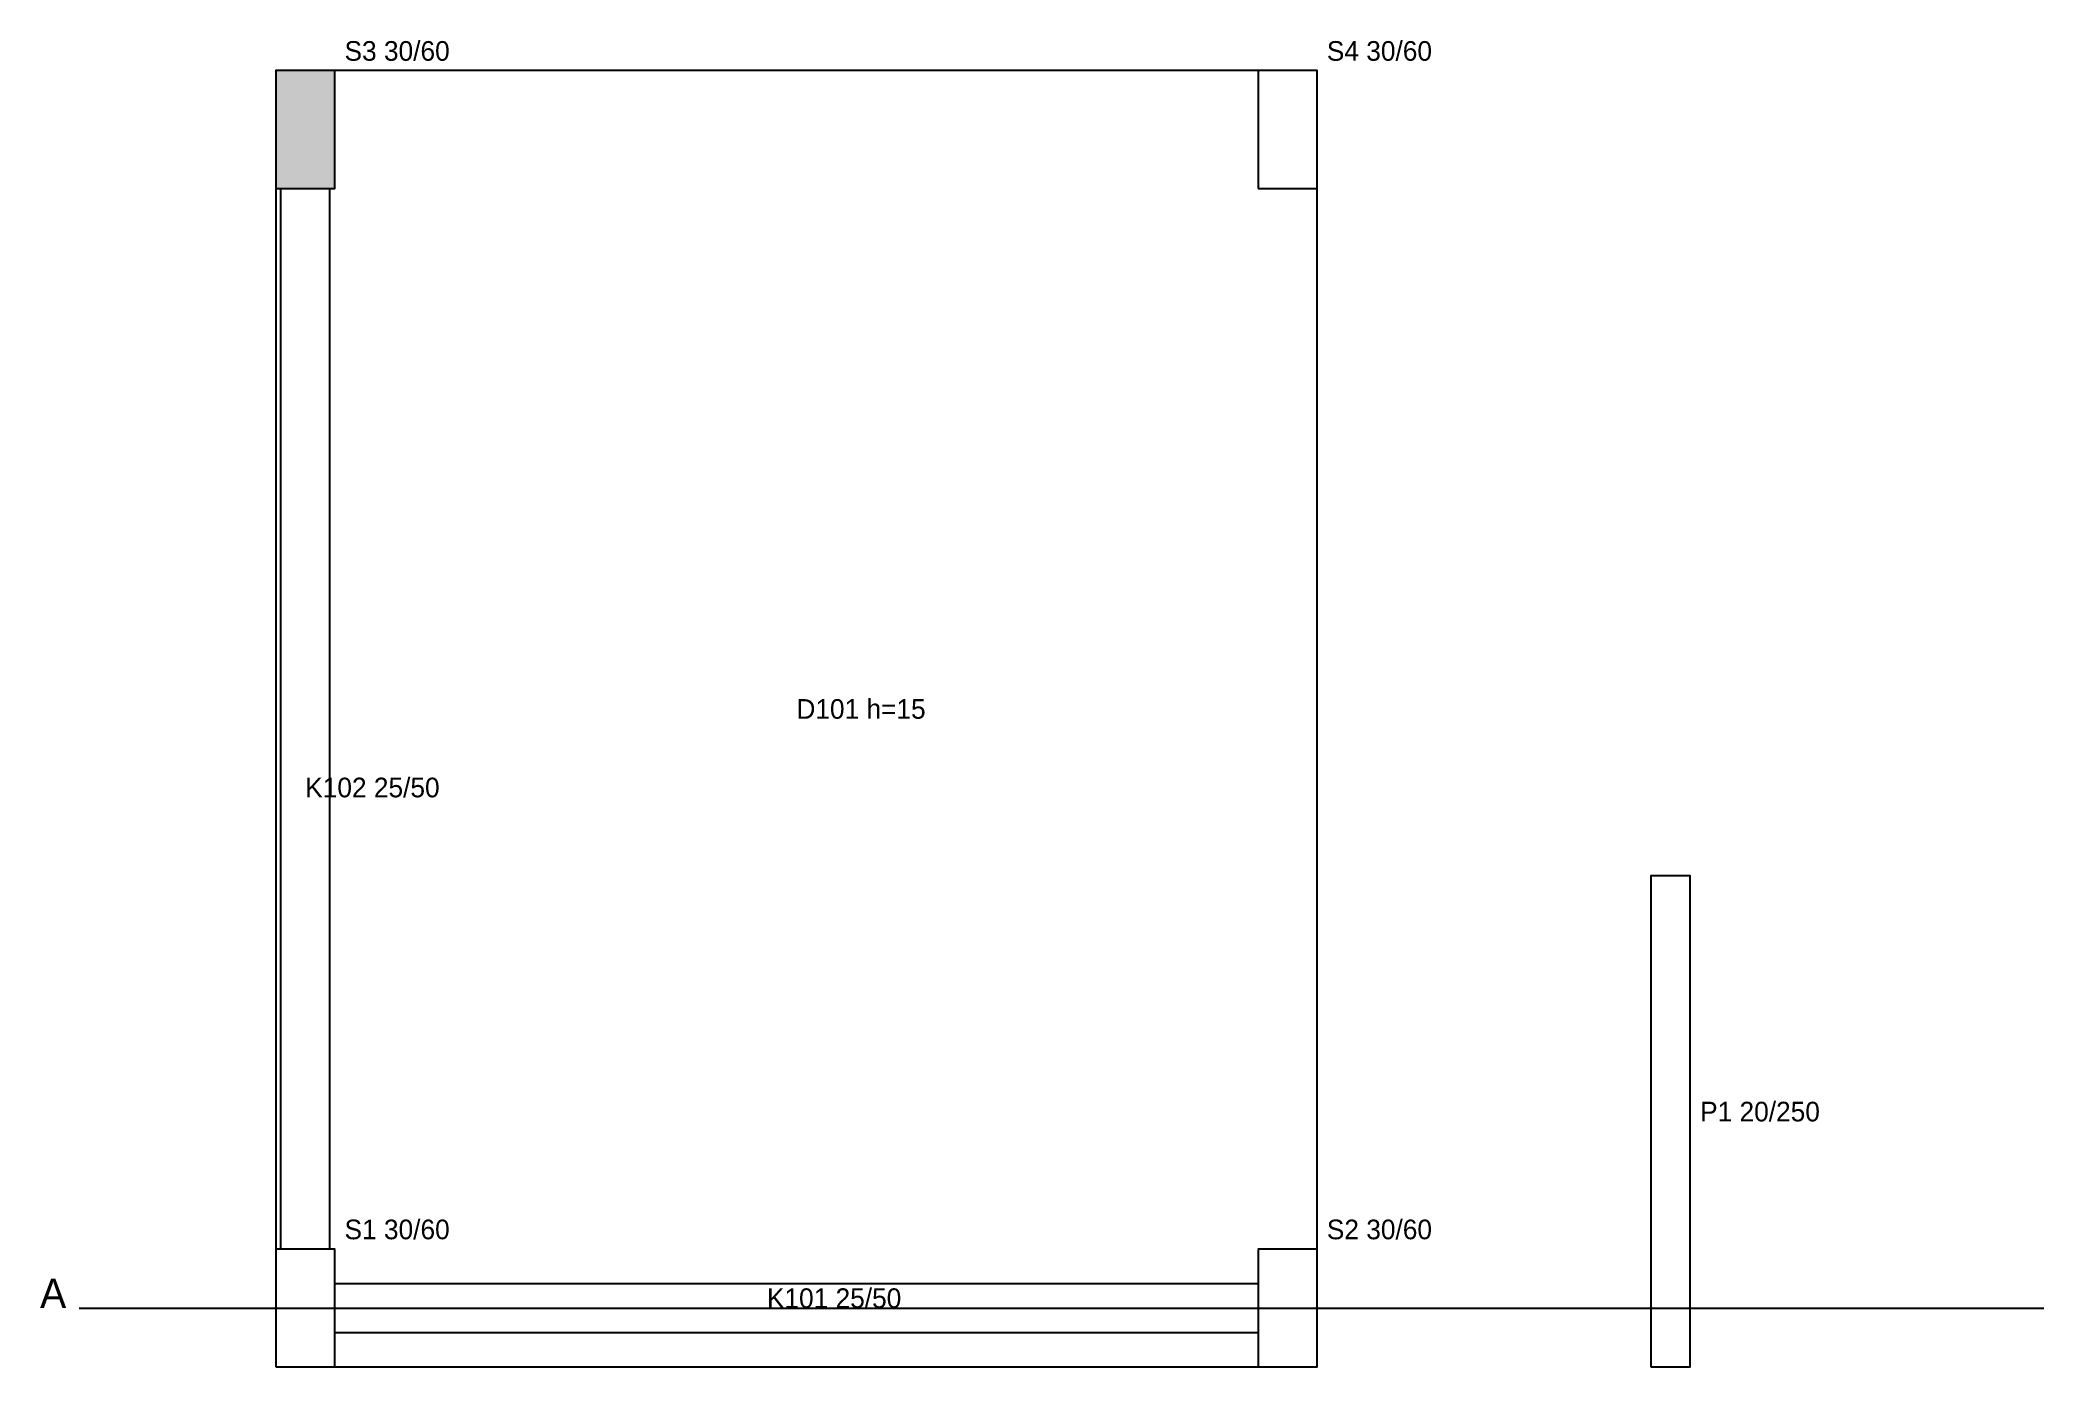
# Model space of a CAD drawing. Header units: centimetres. Extents: x -120 to 900, y 0 to 676.
import ezdxf

# ---------------------------------------------------------------- set-up
doc = ezdxf.new("R2010")
doc.units = ezdxf.units.CM
for name, color, linetype in [('AKS', 7, 'Continuous'), ('DOSEME', 7, 'Continuous'), ('KIRIS', 7, 'Continuous'), ('KOLON', 7, 'Continuous'), ('PERDE', 7, 'Continuous'), ('YAZI', 7, 'Continuous')]:
    doc.layers.add(name, color=color, linetype=linetype)

# ---------------------------------------------------------------- blocks, each defined once
blk = doc.blocks.new('KOLON_30x60')
blk.add_lwpolyline([(0, 0), (30, 0), (30, 60), (0, 60)], close=True)

msp = doc.modelspace()

# ---------------------------------------------------------------- hatches: boundary and pattern name
at = {"layer": 'KOLON'}
msp.add_hatch(color=7, dxfattribs=at).paths.add_polyline_path([(0, 600), (30, 600), (30, 660), (0, 660)])

# ---------------------------------------------------------------- linework, layer by layer
at = {"layer": 'AKS'}
msp.add_line((-100, 30), (900, 30), dxfattribs=at)
at = {"layer": 'DOSEME'}
msp.add_lwpolyline([(0, 0), (530, 0), (530, 660), (0, 660)], close=True, dxfattribs=at)
at = {"layer": 'KIRIS'}
for p, q in [((2.5, 60), (2.5, 600)), ((27.5, 60), (27.5, 600)), ((30, 42.5), (500, 42.5)), ((30, 17.5), (500, 17.5))]:
    msp.add_line(p, q, dxfattribs=at)
at = {"layer": 'KOLON'}
for points in [[(0, 600), (30, 600), (30, 660), (0, 660)], [(500, 600), (530, 600), (530, 660), (500, 660)], [(0, 0), (30, 0), (30, 60), (0, 60)]]:
    msp.add_lwpolyline(points, close=True, dxfattribs=at)
at = {"layer": 'PERDE'}
msp.add_lwpolyline([(700, 0), (720, 0), (720, 250), (700, 250)], close=True, dxfattribs=at)

# ---------------------------------------------------------------- block references
at = {"layer": 'KOLON'}
msp.add_blockref('KOLON_30x60', (500, 0), dxfattribs=at)

# ---------------------------------------------------------------- texts
at = {"layer": 'AKS'}
msp.add_text('A', height=15, dxfattribs=at).set_placement((-120, 30))
at = {"layer": 'YAZI'}
for s, p in [('S3 30/60', (35, 665)), ('S4 30/60', (535, 665)), ('D101 h=15', (265, 330)), ('P1 20/250', (725, 125)), ('S1 30/60', (35, 65)), ('S2 30/60', (535, 65)), ('K101 25/50', (250, 30))]:
    msp.add_text(s, height=10, dxfattribs=at).set_placement(p)
at = {"layer": 'YAZI', "insert": (15, 300), "char_height": 10, "attachment_point": 1}
msp.add_mtext('K102 25/50', dxfattribs=at)

doc.saveas('drawing.dxf')
